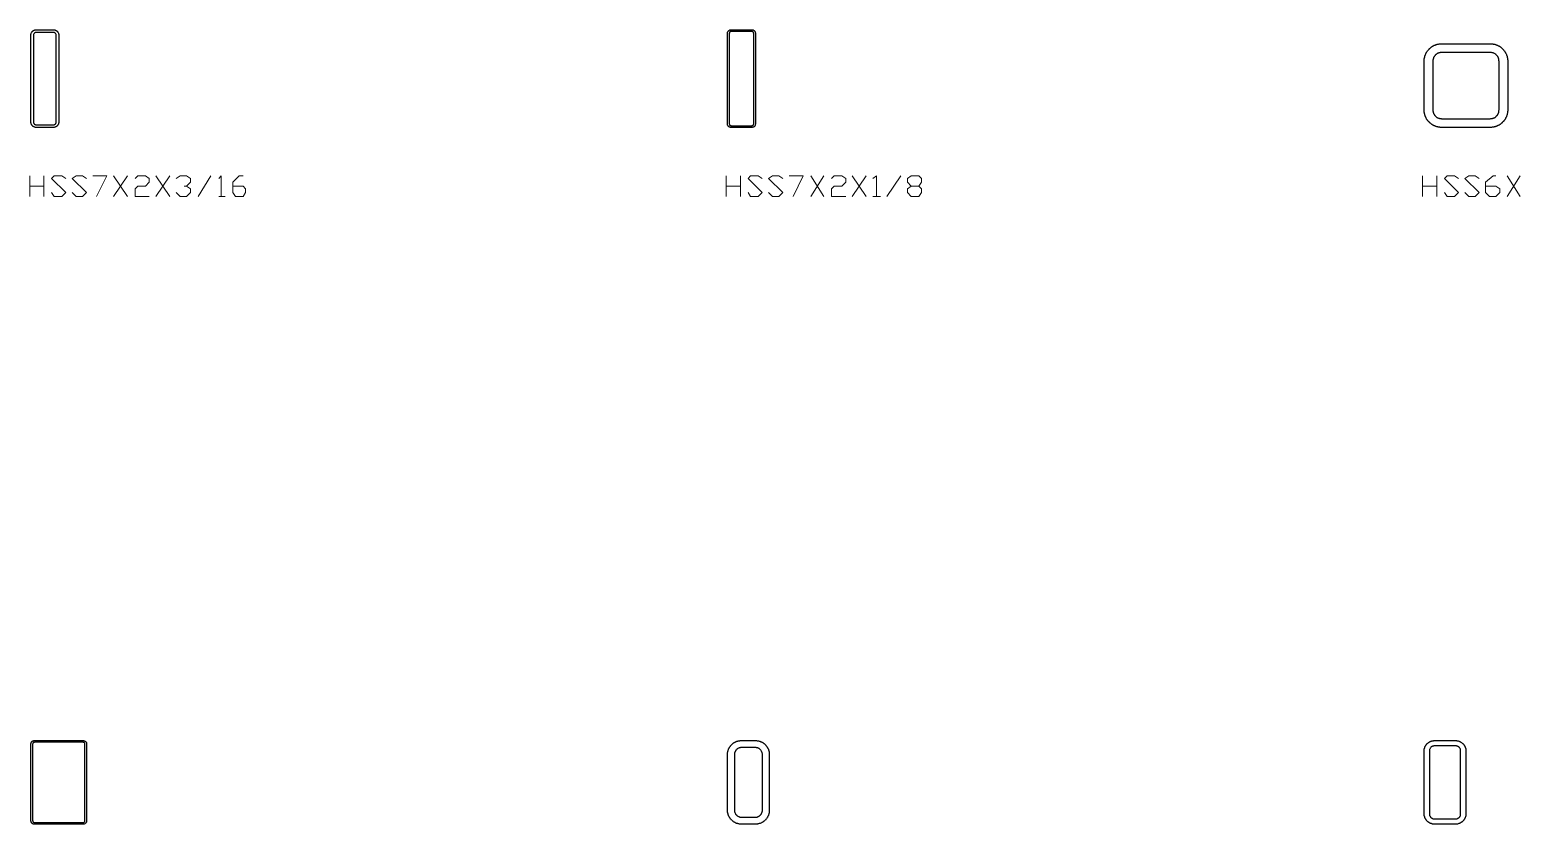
# Model space of a CAD drawing. Header units: inches. Extents: x 0 to 975, y -1305 to 34.
# Drawn here: x 749.9 to 856.9, y -950 to -893 of the extents above; entities that cross this region are included whole.
import ezdxf

# ---------------------------------------------------------------- set-up
doc = ezdxf.new("R2010")
doc.units = ezdxf.units.IN
doc.header["$MEASUREMENT"] = 0
doc.layers.add('AISC_STEEL', color=7, linetype='Continuous')

msp = doc.modelspace()

# ---------------------------------------------------------------- linework, layer by layer
at = {"color": 3, "lineweight": 0}
for p, q in [((749.92, -904.96), (749.92, -903.48)), ((750.94, -903.48), (750.94, -904.96)), ((755.92, -903.48), (756.93, -904.96)), ((755.92, -904.96), (756.93, -903.48)), ((758.96, -903.48), (759.97, -904.96)), ((758.96, -904.96), (759.97, -903.48)), ((762, -904.96), (762.92, -903.48)), ((799.9, -904.96), (799.9, -903.48)), ((800.92, -903.48), (800.92, -904.96)), ((805.99, -903.48), (806.91, -904.96)), ((805.99, -904.96), (806.91, -903.48)), ((808.94, -903.48), (809.95, -904.96)), ((808.94, -904.96), (809.95, -903.48)), ((811.43, -904.96), (812.44, -903.48)), ((849.88, -904.96), (849.88, -903.48)), ((850.9, -903.48), (850.9, -904.96)), ((855.97, -903.48), (856.89, -904.96)), ((855.97, -904.96), (856.89, -903.48)), ((749.92, -904.22), (750.94, -904.22)), ((763.48, -904.96), (763.94, -904.96)), ((799.9, -904.22), (800.92, -904.22)), ((810.42, -904.96), (810.97, -904.96)), ((849.88, -904.22), (850.9, -904.22))]:
    msp.add_line(p, q, dxfattribs=at)
for points in [[(751.49, -904.68), (751.67, -904.96), (752.23, -904.96), (752.5, -904.68), (751.49, -903.67), (751.67, -903.48), (752.23, -903.48), (752.5, -903.67)], [(752.97, -904.68), (753.24, -904.96), (753.7, -904.96), (753.98, -904.68), (752.97, -903.67), (753.24, -903.48), (753.7, -903.48), (753.98, -903.67)], [(754.44, -903.48), (755.45, -903.48), (754.72, -904.96)], [(757.48, -903.67), (757.67, -903.48), (758.22, -903.48), (758.5, -903.67), (758.5, -903.94), (758.22, -904.22), (757.67, -904.22), (757.48, -904.4), (757.48, -904.96), (758.5, -904.96)], [(760.43, -903.67), (760.71, -903.48), (761.17, -903.48), (761.45, -903.67), (761.45, -903.94), (761.17, -904.22), (760.99, -904.22)], [(763.48, -903.67), (763.66, -903.48), (763.66, -904.96)], [(764.49, -904.22), (765.23, -904.22), (765.41, -904.4), (765.41, -904.68), (765.23, -904.96), (764.68, -904.96), (764.49, -904.68), (764.49, -903.94), (764.95, -903.48), (765.23, -903.48)], [(801.47, -904.68), (801.66, -904.96), (802.21, -904.96), (802.49, -904.68), (801.47, -903.67), (801.66, -903.48), (802.21, -903.48), (802.49, -903.67)], [(802.95, -904.68), (803.22, -904.96), (803.68, -904.96), (803.96, -904.68), (802.95, -903.67), (803.22, -903.48), (803.68, -903.48), (803.96, -903.67)], [(804.42, -903.48), (805.44, -903.48), (804.7, -904.96)], [(807.47, -903.67), (807.65, -903.48), (808.2, -903.48), (808.48, -903.67), (808.48, -903.94), (808.2, -904.22), (807.65, -904.22), (807.47, -904.4), (807.47, -904.96), (808.48, -904.96)], [(810.42, -903.67), (810.69, -903.48), (810.69, -904.96)], [(813.74, -904.22), (813.92, -904.4), (813.92, -904.68), (813.74, -904.96), (813.18, -904.96), (812.91, -904.68), (812.91, -904.4), (813.18, -904.22), (813.74, -904.22), (813.92, -903.94), (813.92, -903.67), (813.74, -903.48), (813.18, -903.48), (812.91, -903.67), (812.91, -903.94), (813.18, -904.22)], [(851.45, -904.68), (851.64, -904.96), (852.19, -904.96), (852.47, -904.68), (851.45, -903.67), (851.64, -903.48), (852.19, -903.48), (852.47, -903.67)], [(852.93, -904.68), (853.2, -904.96), (853.67, -904.96), (853.94, -904.68), (852.93, -903.67), (853.2, -903.48), (853.67, -903.48), (853.94, -903.67)], [(854.4, -904.22), (855.14, -904.22), (855.42, -904.4), (855.42, -904.68), (855.14, -904.96), (854.68, -904.96), (854.4, -904.68), (854.4, -903.94), (854.96, -903.48), (855.14, -903.48)], [(761.17, -904.22), (761.45, -904.4), (761.45, -904.68), (761.17, -904.96), (760.71, -904.96), (760.43, -904.68)]]:
    msp.add_lwpolyline(points, dxfattribs=at)
at = {"layer": 'AISC_STEEL'}
for points in [[(751.62, -893), (751.65, -893), (751.68, -893), (751.71, -893.01), (751.74, -893.02), (751.77, -893.03), (751.8, -893.04), (751.82, -893.06), (751.85, -893.07), (751.87, -893.09), (751.89, -893.11), (751.91, -893.13), (751.93, -893.15), (751.94, -893.18), (751.96, -893.2), (751.97, -893.23), (751.98, -893.26), (751.99, -893.29), (752, -893.32), (752, -893.35), (752, -893.38), (752, -899.62), (752, -899.65), (752, -899.68), (751.99, -899.71), (751.98, -899.74), (751.97, -899.77), (751.96, -899.8), (751.94, -899.82), (751.93, -899.85), (751.91, -899.87), (751.89, -899.89), (751.87, -899.91), (751.85, -899.93), (751.82, -899.94), (751.8, -899.96), (751.77, -899.97), (751.74, -899.98), (751.71, -899.99), (751.68, -900), (751.65, -900), (751.62, -900), (750.38, -900), (750.35, -900), (750.32, -900), (750.29, -899.99), (750.26, -899.98), (750.23, -899.97), (750.2, -899.96), (750.18, -899.94), (750.15, -899.93), (750.13, -899.91), (750.11, -899.89), (750.09, -899.87), (750.07, -899.85), (750.06, -899.82), (750.04, -899.8), (750.03, -899.77), (750.02, -899.74), (750.01, -899.71), (750, -899.68), (750, -899.65), (750, -899.62), (750, -893.38), (750, -893.35), (750, -893.32), (750.01, -893.29), (750.02, -893.26), (750.03, -893.23), (750.04, -893.2), (750.06, -893.18), (750.07, -893.15), (750.09, -893.13), (750.11, -893.11), (750.13, -893.09), (750.15, -893.07), (750.18, -893.06), (750.2, -893.04), (750.23, -893.03), (750.26, -893.02), (750.29, -893.01), (750.32, -893), (750.35, -893), (750.38, -893)], [(750.38, -893.19), (750.35, -893.19), (750.33, -893.19), (750.3, -893.2), (750.28, -893.21), (750.26, -893.23), (750.24, -893.24), (750.23, -893.26), (750.21, -893.28), (750.2, -893.3), (750.19, -893.33), (750.19, -893.35), (750.19, -893.38), (750.19, -899.62), (750.19, -899.65), (750.19, -899.67), (750.2, -899.7), (750.21, -899.72), (750.23, -899.74), (750.24, -899.76), (750.26, -899.77), (750.28, -899.79), (750.3, -899.8), (750.33, -899.81), (750.35, -899.81), (750.38, -899.81), (751.62, -899.81), (751.65, -899.81), (751.67, -899.81), (751.7, -899.8), (751.72, -899.79), (751.74, -899.77), (751.76, -899.76), (751.77, -899.74), (751.79, -899.72), (751.8, -899.7), (751.81, -899.67), (751.81, -899.65), (751.81, -899.62), (751.81, -893.38), (751.81, -893.35), (751.81, -893.33), (751.8, -893.3), (751.79, -893.28), (751.77, -893.26), (751.76, -893.24), (751.74, -893.23), (751.72, -893.21), (751.7, -893.2), (751.67, -893.19), (751.65, -893.19), (751.62, -893.19)], [(801.75, -893), (801.78, -893), (801.81, -893.01), (801.83, -893.01), (801.86, -893.02), (801.88, -893.04), (801.91, -893.05), (801.93, -893.07), (801.95, -893.09), (801.96, -893.12), (801.98, -893.14), (801.99, -893.17), (801.99, -893.19), (802, -893.22), (802, -893.25), (802, -899.75), (802, -899.78), (801.99, -899.81), (801.99, -899.83), (801.98, -899.86), (801.96, -899.88), (801.95, -899.91), (801.93, -899.93), (801.91, -899.95), (801.88, -899.96), (801.86, -899.98), (801.83, -899.99), (801.81, -899.99), (801.78, -900), (801.75, -900), (800.25, -900), (800.22, -900), (800.19, -899.99), (800.17, -899.99), (800.14, -899.98), (800.12, -899.96), (800.09, -899.95), (800.07, -899.93), (800.05, -899.91), (800.04, -899.88), (800.02, -899.86), (800.01, -899.83), (800.01, -899.81), (800, -899.78), (800, -899.75), (800, -893.25), (800, -893.22), (800.01, -893.19), (800.01, -893.17), (800.02, -893.14), (800.04, -893.12), (800.05, -893.09), (800.07, -893.07), (800.09, -893.05), (800.12, -893.04), (800.14, -893.02), (800.17, -893.01), (800.19, -893.01), (800.22, -893), (800.25, -893)], [(800.25, -893.12), (800.23, -893.13), (800.22, -893.13), (800.2, -893.13), (800.19, -893.14), (800.17, -893.15), (800.16, -893.16), (800.15, -893.17), (800.14, -893.19), (800.13, -893.2), (800.13, -893.22), (800.13, -893.23), (800.12, -893.25), (800.12, -899.75), (800.13, -899.77), (800.13, -899.78), (800.13, -899.8), (800.14, -899.81), (800.15, -899.83), (800.16, -899.84), (800.17, -899.85), (800.19, -899.86), (800.2, -899.87), (800.22, -899.87), (800.23, -899.87), (800.25, -899.88), (801.75, -899.88), (801.77, -899.87), (801.78, -899.87), (801.8, -899.87), (801.81, -899.86), (801.83, -899.85), (801.84, -899.84), (801.85, -899.83), (801.86, -899.81), (801.87, -899.8), (801.87, -899.78), (801.87, -899.77), (801.88, -899.75), (801.88, -893.25), (801.87, -893.23), (801.87, -893.22), (801.87, -893.2), (801.86, -893.19), (801.85, -893.17), (801.84, -893.16), (801.83, -893.15), (801.81, -893.14), (801.8, -893.13), (801.78, -893.13), (801.77, -893.13), (801.75, -893.12)], [(854.75, -894), (854.78, -894), (854.81, -894), (854.84, -894), (854.87, -894.01), (854.9, -894.01), (854.93, -894.01), (854.96, -894.02), (854.99, -894.02), (855.02, -894.03), (855.04, -894.04), (855.07, -894.04), (855.1, -894.05), (855.13, -894.06), (855.16, -894.07), (855.19, -894.08), (855.21, -894.09), (855.24, -894.1), (855.27, -894.11), (855.3, -894.13), (855.32, -894.14), (855.35, -894.15), (855.38, -894.17), (855.4, -894.18), (855.43, -894.2), (855.45, -894.21), (855.48, -894.23), (855.5, -894.25), (855.52, -894.27), (855.55, -894.29), (855.57, -894.31), (855.59, -894.33), (855.61, -894.35), (855.63, -894.37), (855.65, -894.39), (855.67, -894.41), (855.69, -894.43), (855.71, -894.45), (855.73, -894.48), (855.75, -894.5), (855.77, -894.52), (855.79, -894.55), (855.8, -894.57), (855.82, -894.6), (855.83, -894.62), (855.85, -894.65), (855.86, -894.68), (855.87, -894.7), (855.89, -894.73), (855.9, -894.76), (855.91, -894.79), (855.92, -894.81), (855.93, -894.84), (855.94, -894.87), (855.95, -894.9), (855.96, -894.93), (855.96, -894.96), (855.97, -894.98), (855.98, -895.01), (855.98, -895.04), (855.99, -895.07), (855.99, -895.1), (855.99, -895.13), (856, -895.16), (856, -895.19), (856, -895.22), (856, -895.25), (856, -898.75), (856, -898.78), (856, -898.81), (856, -898.84), (855.99, -898.87), (855.99, -898.9), (855.99, -898.93), (855.98, -898.96), (855.98, -898.99), (855.97, -899.02), (855.96, -899.04), (855.96, -899.07), (855.95, -899.1), (855.94, -899.13), (855.93, -899.16), (855.92, -899.19), (855.91, -899.21), (855.9, -899.24), (855.89, -899.27), (855.87, -899.3), (855.86, -899.32), (855.85, -899.35), (855.83, -899.38), (855.82, -899.4), (855.8, -899.43), (855.79, -899.45), (855.77, -899.48), (855.75, -899.5), (855.73, -899.52), (855.71, -899.55), (855.69, -899.57), (855.67, -899.59), (855.65, -899.61), (855.63, -899.63), (855.61, -899.65), (855.59, -899.67), (855.57, -899.69), (855.55, -899.71), (855.52, -899.73), (855.5, -899.75), (855.48, -899.77), (855.45, -899.79), (855.43, -899.8), (855.4, -899.82), (855.38, -899.83), (855.35, -899.85), (855.32, -899.86), (855.3, -899.87), (855.27, -899.89), (855.24, -899.9), (855.21, -899.91), (855.19, -899.92), (855.16, -899.93), (855.13, -899.94), (855.1, -899.95), (855.07, -899.96), (855.04, -899.96), (855.02, -899.97), (854.99, -899.98), (854.96, -899.98), (854.93, -899.99), (854.9, -899.99), (854.87, -899.99), (854.84, -900), (854.81, -900), (854.78, -900), (854.75, -900), (851.25, -900), (851.22, -900), (851.19, -900), (851.16, -900), (851.13, -899.99), (851.1, -899.99), (851.07, -899.99), (851.04, -899.98), (851.01, -899.98), (850.98, -899.97), (850.96, -899.96), (850.93, -899.96), (850.9, -899.95), (850.87, -899.94), (850.84, -899.93), (850.81, -899.92), (850.79, -899.91), (850.76, -899.9), (850.73, -899.89), (850.7, -899.87), (850.68, -899.86), (850.65, -899.85), (850.62, -899.83), (850.6, -899.82), (850.57, -899.8), (850.55, -899.79), (850.52, -899.77), (850.5, -899.75), (850.48, -899.73), (850.45, -899.71), (850.43, -899.69), (850.41, -899.67), (850.39, -899.65), (850.37, -899.63), (850.35, -899.61), (850.33, -899.59), (850.31, -899.57), (850.29, -899.55), (850.27, -899.52), (850.25, -899.5), (850.23, -899.48), (850.21, -899.45), (850.2, -899.43), (850.18, -899.4), (850.17, -899.38), (850.15, -899.35), (850.14, -899.32), (850.13, -899.3), (850.11, -899.27), (850.1, -899.24), (850.09, -899.21), (850.08, -899.19), (850.07, -899.16), (850.06, -899.13), (850.05, -899.1), (850.04, -899.07), (850.04, -899.04), (850.03, -899.02), (850.02, -898.99), (850.02, -898.96), (850.01, -898.93), (850.01, -898.9), (850.01, -898.87), (850, -898.84), (850, -898.81), (850, -898.78), (850, -898.75), (850, -895.25), (850, -895.22), (850, -895.19), (850, -895.16), (850.01, -895.13), (850.01, -895.1), (850.01, -895.07), (850.02, -895.04), (850.02, -895.01), (850.03, -894.98), (850.04, -894.96), (850.04, -894.93), (850.05, -894.9), (850.06, -894.87), (850.07, -894.84), (850.08, -894.81), (850.09, -894.79), (850.1, -894.76), (850.11, -894.73), (850.13, -894.7), (850.14, -894.68), (850.15, -894.65), (850.17, -894.62), (850.18, -894.6), (850.2, -894.57), (850.21, -894.55), (850.23, -894.52), (850.25, -894.5), (850.27, -894.48), (850.29, -894.45), (850.31, -894.43), (850.33, -894.41), (850.35, -894.39), (850.37, -894.37), (850.39, -894.35), (850.41, -894.33), (850.43, -894.31), (850.45, -894.29), (850.48, -894.27), (850.5, -894.25), (850.52, -894.23), (850.55, -894.21), (850.57, -894.2), (850.6, -894.18), (850.62, -894.17), (850.65, -894.15), (850.68, -894.14), (850.7, -894.13), (850.73, -894.11), (850.76, -894.1), (850.79, -894.09), (850.81, -894.08), (850.84, -894.07), (850.87, -894.06), (850.9, -894.05), (850.93, -894.04), (850.96, -894.04), (850.98, -894.03), (851.01, -894.02), (851.04, -894.02), (851.07, -894.01), (851.1, -894.01), (851.13, -894.01), (851.16, -894), (851.19, -894), (851.22, -894), (851.25, -894)], [(851.25, -894.62), (851.22, -894.63), (851.19, -894.63), (851.16, -894.63), (851.13, -894.64), (851.1, -894.64), (851.07, -894.65), (851.05, -894.66), (851.02, -894.67), (850.99, -894.68), (850.96, -894.69), (850.94, -894.71), (850.91, -894.72), (850.89, -894.74), (850.86, -894.76), (850.84, -894.78), (850.82, -894.8), (850.8, -894.82), (850.78, -894.84), (850.76, -894.86), (850.74, -894.89), (850.72, -894.91), (850.71, -894.94), (850.69, -894.96), (850.68, -894.99), (850.67, -895.02), (850.66, -895.05), (850.65, -895.07), (850.64, -895.1), (850.64, -895.13), (850.63, -895.16), (850.63, -895.19), (850.63, -895.22), (850.62, -895.25), (850.62, -898.75), (850.63, -898.78), (850.63, -898.81), (850.63, -898.84), (850.64, -898.87), (850.64, -898.9), (850.65, -898.93), (850.66, -898.95), (850.67, -898.98), (850.68, -899.01), (850.69, -899.04), (850.71, -899.06), (850.72, -899.09), (850.74, -899.11), (850.76, -899.14), (850.78, -899.16), (850.8, -899.18), (850.82, -899.2), (850.84, -899.22), (850.86, -899.24), (850.89, -899.26), (850.91, -899.28), (850.94, -899.29), (850.96, -899.31), (850.99, -899.32), (851.02, -899.33), (851.05, -899.34), (851.07, -899.35), (851.1, -899.36), (851.13, -899.36), (851.16, -899.37), (851.19, -899.37), (851.22, -899.37), (851.25, -899.38), (854.75, -899.38), (854.78, -899.37), (854.81, -899.37), (854.84, -899.37), (854.87, -899.36), (854.9, -899.36), (854.93, -899.35), (854.95, -899.34), (854.98, -899.33), (855.01, -899.32), (855.04, -899.31), (855.06, -899.29), (855.09, -899.28), (855.11, -899.26), (855.14, -899.24), (855.16, -899.22), (855.18, -899.2), (855.2, -899.18), (855.22, -899.16), (855.24, -899.14), (855.26, -899.11), (855.28, -899.09), (855.29, -899.06), (855.31, -899.04), (855.32, -899.01), (855.33, -898.98), (855.34, -898.95), (855.35, -898.93), (855.36, -898.9), (855.36, -898.87), (855.37, -898.84), (855.37, -898.81), (855.37, -898.78), (855.38, -898.75), (855.38, -895.25), (855.37, -895.22), (855.37, -895.19), (855.37, -895.16), (855.36, -895.13), (855.36, -895.1), (855.35, -895.07), (855.34, -895.05), (855.33, -895.02), (855.32, -894.99), (855.31, -894.96), (855.29, -894.94), (855.28, -894.91), (855.26, -894.89), (855.24, -894.86), (855.22, -894.84), (855.2, -894.82), (855.18, -894.8), (855.16, -894.78), (855.14, -894.76), (855.11, -894.74), (855.09, -894.72), (855.06, -894.71), (855.04, -894.69), (855.01, -894.68), (854.98, -894.67), (854.95, -894.66), (854.93, -894.65), (854.9, -894.64), (854.87, -894.64), (854.84, -894.63), (854.81, -894.63), (854.78, -894.63), (854.75, -894.62)], [(753.75, -944), (753.78, -944), (753.81, -944.01), (753.83, -944.01), (753.86, -944.02), (753.88, -944.04), (753.91, -944.05), (753.93, -944.07), (753.95, -944.09), (753.96, -944.12), (753.98, -944.14), (753.99, -944.17), (753.99, -944.19), (754, -944.22), (754, -944.25), (754, -949.75), (754, -949.78), (753.99, -949.81), (753.99, -949.83), (753.98, -949.86), (753.96, -949.88), (753.95, -949.91), (753.93, -949.93), (753.91, -949.95), (753.88, -949.96), (753.86, -949.98), (753.83, -949.99), (753.81, -949.99), (753.78, -950), (753.75, -950), (750.25, -950), (750.22, -950), (750.19, -949.99), (750.17, -949.99), (750.14, -949.98), (750.12, -949.96), (750.09, -949.95), (750.07, -949.93), (750.05, -949.91), (750.04, -949.88), (750.02, -949.86), (750.01, -949.83), (750.01, -949.81), (750, -949.78), (750, -949.75), (750, -944.25), (750, -944.22), (750.01, -944.19), (750.01, -944.17), (750.02, -944.14), (750.04, -944.12), (750.05, -944.09), (750.07, -944.07), (750.09, -944.05), (750.12, -944.04), (750.14, -944.02), (750.17, -944.01), (750.19, -944.01), (750.22, -944), (750.25, -944)], [(750.25, -944.12), (750.23, -944.13), (750.22, -944.13), (750.2, -944.13), (750.19, -944.14), (750.17, -944.15), (750.16, -944.16), (750.15, -944.17), (750.14, -944.19), (750.13, -944.2), (750.13, -944.22), (750.13, -944.23), (750.12, -944.25), (750.12, -949.75), (750.13, -949.77), (750.13, -949.78), (750.13, -949.8), (750.14, -949.81), (750.15, -949.83), (750.16, -949.84), (750.17, -949.85), (750.19, -949.86), (750.2, -949.87), (750.22, -949.87), (750.23, -949.87), (750.25, -949.88), (753.75, -949.88), (753.77, -949.87), (753.78, -949.87), (753.8, -949.87), (753.81, -949.86), (753.83, -949.85), (753.84, -949.84), (753.85, -949.83), (753.86, -949.81), (753.87, -949.8), (753.87, -949.78), (753.87, -949.77), (753.88, -949.75), (753.88, -944.25), (753.87, -944.23), (753.87, -944.22), (753.87, -944.2), (753.86, -944.19), (753.85, -944.17), (753.84, -944.16), (753.83, -944.15), (753.81, -944.14), (753.8, -944.13), (753.78, -944.13), (753.77, -944.13), (753.75, -944.12)], [(802, -944), (802.03, -944), (802.06, -944), (802.09, -944), (802.12, -944.01), (802.15, -944.01), (802.18, -944.02), (802.21, -944.02), (802.23, -944.03), (802.26, -944.04), (802.29, -944.04), (802.32, -944.05), (802.35, -944.06), (802.38, -944.07), (802.4, -944.08), (802.43, -944.1), (802.46, -944.11), (802.48, -944.12), (802.51, -944.14), (802.53, -944.15), (802.56, -944.17), (802.58, -944.19), (802.61, -944.21), (802.63, -944.22), (802.65, -944.24), (802.67, -944.26), (802.7, -944.28), (802.72, -944.3), (802.74, -944.33), (802.76, -944.35), (802.78, -944.37), (802.79, -944.39), (802.81, -944.42), (802.83, -944.44), (802.85, -944.47), (802.86, -944.49), (802.88, -944.52), (802.89, -944.54), (802.9, -944.57), (802.92, -944.6), (802.93, -944.62), (802.94, -944.65), (802.95, -944.68), (802.96, -944.71), (802.96, -944.74), (802.97, -944.77), (802.98, -944.79), (802.98, -944.82), (802.99, -944.85), (802.99, -944.88), (803, -944.91), (803, -944.94), (803, -944.97), (803, -945), (803, -949), (803, -949.03), (803, -949.06), (803, -949.09), (802.99, -949.12), (802.99, -949.15), (802.98, -949.18), (802.98, -949.21), (802.97, -949.23), (802.96, -949.26), (802.96, -949.29), (802.95, -949.32), (802.94, -949.35), (802.93, -949.38), (802.92, -949.4), (802.9, -949.43), (802.89, -949.46), (802.88, -949.48), (802.86, -949.51), (802.85, -949.53), (802.83, -949.56), (802.81, -949.58), (802.79, -949.61), (802.78, -949.63), (802.76, -949.65), (802.74, -949.67), (802.72, -949.7), (802.7, -949.72), (802.67, -949.74), (802.65, -949.76), (802.63, -949.78), (802.61, -949.79), (802.58, -949.81), (802.56, -949.83), (802.53, -949.85), (802.51, -949.86), (802.48, -949.88), (802.46, -949.89), (802.43, -949.9), (802.4, -949.92), (802.38, -949.93), (802.35, -949.94), (802.32, -949.95), (802.29, -949.96), (802.26, -949.96), (802.23, -949.97), (802.21, -949.98), (802.18, -949.98), (802.15, -949.99), (802.12, -949.99), (802.09, -950), (802.06, -950), (802.03, -950), (802, -950), (801, -950), (800.97, -950), (800.94, -950), (800.91, -950), (800.88, -949.99), (800.85, -949.99), (800.82, -949.98), (800.79, -949.98), (800.77, -949.97), (800.74, -949.96), (800.71, -949.96), (800.68, -949.95), (800.65, -949.94), (800.62, -949.93), (800.6, -949.92), (800.57, -949.9), (800.54, -949.89), (800.52, -949.88), (800.49, -949.86), (800.47, -949.85), (800.44, -949.83), (800.42, -949.81), (800.39, -949.79), (800.37, -949.78), (800.35, -949.76), (800.33, -949.74), (800.3, -949.72), (800.28, -949.7), (800.26, -949.67), (800.24, -949.65), (800.22, -949.63), (800.21, -949.61), (800.19, -949.58), (800.17, -949.56), (800.15, -949.53), (800.14, -949.51), (800.12, -949.48), (800.11, -949.46), (800.1, -949.43), (800.08, -949.4), (800.07, -949.38), (800.06, -949.35), (800.05, -949.32), (800.04, -949.29), (800.04, -949.26), (800.03, -949.23), (800.02, -949.21), (800.02, -949.18), (800.01, -949.15), (800.01, -949.12), (800, -949.09), (800, -949.06), (800, -949.03), (800, -949), (800, -945), (800, -944.97), (800, -944.94), (800, -944.91), (800.01, -944.88), (800.01, -944.85), (800.02, -944.82), (800.02, -944.79), (800.03, -944.77), (800.04, -944.74), (800.04, -944.71), (800.05, -944.68), (800.06, -944.65), (800.07, -944.62), (800.08, -944.6), (800.1, -944.57), (800.11, -944.54), (800.12, -944.52), (800.14, -944.49), (800.15, -944.47), (800.17, -944.44), (800.19, -944.42), (800.21, -944.39), (800.22, -944.37), (800.24, -944.35), (800.26, -944.33), (800.28, -944.3), (800.3, -944.28), (800.33, -944.26), (800.35, -944.24), (800.37, -944.22), (800.39, -944.21), (800.42, -944.19), (800.44, -944.17), (800.47, -944.15), (800.49, -944.14), (800.52, -944.12), (800.54, -944.11), (800.57, -944.1), (800.6, -944.08), (800.62, -944.07), (800.65, -944.06), (800.68, -944.05), (800.71, -944.04), (800.74, -944.04), (800.77, -944.03), (800.79, -944.02), (800.82, -944.02), (800.85, -944.01), (800.88, -944.01), (800.91, -944), (800.94, -944), (800.97, -944), (801, -944)], [(801, -944.5), (800.97, -944.5), (800.94, -944.5), (800.91, -944.51), (800.88, -944.51), (800.86, -944.52), (800.83, -944.53), (800.8, -944.54), (800.78, -944.55), (800.75, -944.57), (800.73, -944.58), (800.7, -944.6), (800.68, -944.62), (800.66, -944.64), (800.64, -944.66), (800.62, -944.68), (800.6, -944.7), (800.58, -944.73), (800.57, -944.75), (800.55, -944.78), (800.54, -944.8), (800.53, -944.83), (800.52, -944.86), (800.51, -944.88), (800.51, -944.91), (800.5, -944.94), (800.5, -944.97), (800.5, -945), (800.5, -949), (800.5, -949.03), (800.5, -949.06), (800.51, -949.09), (800.51, -949.12), (800.52, -949.14), (800.53, -949.17), (800.54, -949.2), (800.55, -949.22), (800.57, -949.25), (800.58, -949.27), (800.6, -949.3), (800.62, -949.32), (800.64, -949.34), (800.66, -949.36), (800.68, -949.38), (800.7, -949.4), (800.73, -949.42), (800.75, -949.43), (800.78, -949.45), (800.8, -949.46), (800.83, -949.47), (800.86, -949.48), (800.88, -949.49), (800.91, -949.49), (800.94, -949.5), (800.97, -949.5), (801, -949.5), (802, -949.5), (802.03, -949.5), (802.06, -949.5), (802.09, -949.49), (802.12, -949.49), (802.14, -949.48), (802.17, -949.47), (802.2, -949.46), (802.22, -949.45), (802.25, -949.43), (802.27, -949.42), (802.3, -949.4), (802.32, -949.38), (802.34, -949.36), (802.36, -949.34), (802.38, -949.32), (802.4, -949.3), (802.42, -949.27), (802.43, -949.25), (802.45, -949.22), (802.46, -949.2), (802.47, -949.17), (802.48, -949.14), (802.49, -949.12), (802.49, -949.09), (802.5, -949.06), (802.5, -949.03), (802.5, -949), (802.5, -945), (802.5, -944.97), (802.5, -944.94), (802.49, -944.91), (802.49, -944.88), (802.48, -944.86), (802.47, -944.83), (802.46, -944.8), (802.45, -944.78), (802.43, -944.75), (802.42, -944.73), (802.4, -944.7), (802.38, -944.68), (802.36, -944.66), (802.34, -944.64), (802.32, -944.62), (802.3, -944.6), (802.27, -944.58), (802.25, -944.57), (802.22, -944.55), (802.2, -944.54), (802.17, -944.53), (802.14, -944.52), (802.12, -944.51), (802.09, -944.51), (802.06, -944.5), (802.03, -944.5), (802, -944.5)], [(852.25, -944), (852.28, -944), (852.31, -944), (852.34, -944.01), (852.37, -944.01), (852.4, -944.01), (852.43, -944.02), (852.45, -944.03), (852.48, -944.04), (852.51, -944.05), (852.54, -944.06), (852.56, -944.07), (852.59, -944.08), (852.62, -944.1), (852.64, -944.11), (852.67, -944.13), (852.69, -944.14), (852.71, -944.16), (852.74, -944.18), (852.76, -944.2), (852.78, -944.22), (852.8, -944.24), (852.82, -944.26), (852.84, -944.29), (852.86, -944.31), (852.87, -944.33), (852.89, -944.36), (852.9, -944.38), (852.92, -944.41), (852.93, -944.44), (852.94, -944.46), (852.95, -944.49), (852.96, -944.52), (852.97, -944.55), (852.98, -944.57), (852.99, -944.6), (852.99, -944.63), (852.99, -944.66), (853, -944.69), (853, -944.72), (853, -944.75), (853, -949.25), (853, -949.28), (853, -949.31), (852.99, -949.34), (852.99, -949.37), (852.99, -949.4), (852.98, -949.43), (852.97, -949.45), (852.96, -949.48), (852.95, -949.51), (852.94, -949.54), (852.93, -949.56), (852.92, -949.59), (852.9, -949.62), (852.89, -949.64), (852.87, -949.67), (852.86, -949.69), (852.84, -949.71), (852.82, -949.74), (852.8, -949.76), (852.78, -949.78), (852.76, -949.8), (852.74, -949.82), (852.71, -949.84), (852.69, -949.86), (852.67, -949.87), (852.64, -949.89), (852.62, -949.9), (852.59, -949.92), (852.56, -949.93), (852.54, -949.94), (852.51, -949.95), (852.48, -949.96), (852.45, -949.97), (852.43, -949.98), (852.4, -949.99), (852.37, -949.99), (852.34, -949.99), (852.31, -950), (852.28, -950), (852.25, -950), (850.75, -950), (850.72, -950), (850.69, -950), (850.66, -949.99), (850.63, -949.99), (850.6, -949.99), (850.57, -949.98), (850.55, -949.97), (850.52, -949.96), (850.49, -949.95), (850.46, -949.94), (850.44, -949.93), (850.41, -949.92), (850.38, -949.9), (850.36, -949.89), (850.33, -949.87), (850.31, -949.86), (850.29, -949.84), (850.26, -949.82), (850.24, -949.8), (850.22, -949.78), (850.2, -949.76), (850.18, -949.74), (850.16, -949.71), (850.14, -949.69), (850.13, -949.67), (850.11, -949.64), (850.1, -949.62), (850.08, -949.59), (850.07, -949.56), (850.06, -949.54), (850.05, -949.51), (850.04, -949.48), (850.03, -949.45), (850.02, -949.43), (850.01, -949.4), (850.01, -949.37), (850.01, -949.34), (850, -949.31), (850, -949.28), (850, -949.25), (850, -944.75), (850, -944.72), (850, -944.69), (850.01, -944.66), (850.01, -944.63), (850.01, -944.6), (850.02, -944.57), (850.03, -944.55), (850.04, -944.52), (850.05, -944.49), (850.06, -944.46), (850.07, -944.44), (850.08, -944.41), (850.1, -944.38), (850.11, -944.36), (850.13, -944.33), (850.14, -944.31), (850.16, -944.29), (850.18, -944.26), (850.2, -944.24), (850.22, -944.22), (850.24, -944.2), (850.26, -944.18), (850.29, -944.16), (850.31, -944.14), (850.33, -944.13), (850.36, -944.11), (850.38, -944.1), (850.41, -944.08), (850.44, -944.07), (850.46, -944.06), (850.49, -944.05), (850.52, -944.04), (850.55, -944.03), (850.57, -944.02), (850.6, -944.01), (850.63, -944.01), (850.66, -944.01), (850.69, -944), (850.72, -944), (850.75, -944)], [(850.75, -944.38), (850.72, -944.38), (850.69, -944.38), (850.66, -944.39), (850.63, -944.39), (850.61, -944.4), (850.58, -944.42), (850.55, -944.43), (850.53, -944.45), (850.51, -944.46), (850.48, -944.48), (850.46, -944.51), (850.45, -944.53), (850.43, -944.55), (850.42, -944.58), (850.4, -944.61), (850.39, -944.63), (850.39, -944.66), (850.38, -944.69), (850.38, -944.72), (850.38, -944.75), (850.38, -949.25), (850.38, -949.28), (850.38, -949.31), (850.39, -949.34), (850.39, -949.37), (850.4, -949.39), (850.42, -949.42), (850.43, -949.45), (850.45, -949.47), (850.46, -949.49), (850.48, -949.52), (850.51, -949.54), (850.53, -949.55), (850.55, -949.57), (850.58, -949.58), (850.61, -949.6), (850.63, -949.61), (850.66, -949.61), (850.69, -949.62), (850.72, -949.62), (850.75, -949.62), (852.25, -949.62), (852.28, -949.62), (852.31, -949.62), (852.34, -949.61), (852.37, -949.61), (852.39, -949.6), (852.42, -949.58), (852.45, -949.57), (852.47, -949.55), (852.49, -949.54), (852.52, -949.52), (852.54, -949.49), (852.55, -949.47), (852.57, -949.45), (852.58, -949.42), (852.6, -949.39), (852.61, -949.37), (852.61, -949.34), (852.62, -949.31), (852.62, -949.28), (852.62, -949.25), (852.62, -944.75), (852.62, -944.72), (852.62, -944.69), (852.61, -944.66), (852.61, -944.63), (852.6, -944.61), (852.58, -944.58), (852.57, -944.55), (852.55, -944.53), (852.54, -944.51), (852.52, -944.48), (852.49, -944.46), (852.47, -944.45), (852.45, -944.43), (852.42, -944.42), (852.39, -944.4), (852.37, -944.39), (852.34, -944.39), (852.31, -944.38), (852.28, -944.38), (852.25, -944.38)]]:
    msp.add_lwpolyline(points, close=True, dxfattribs=at)

doc.saveas('drawing.dxf')
